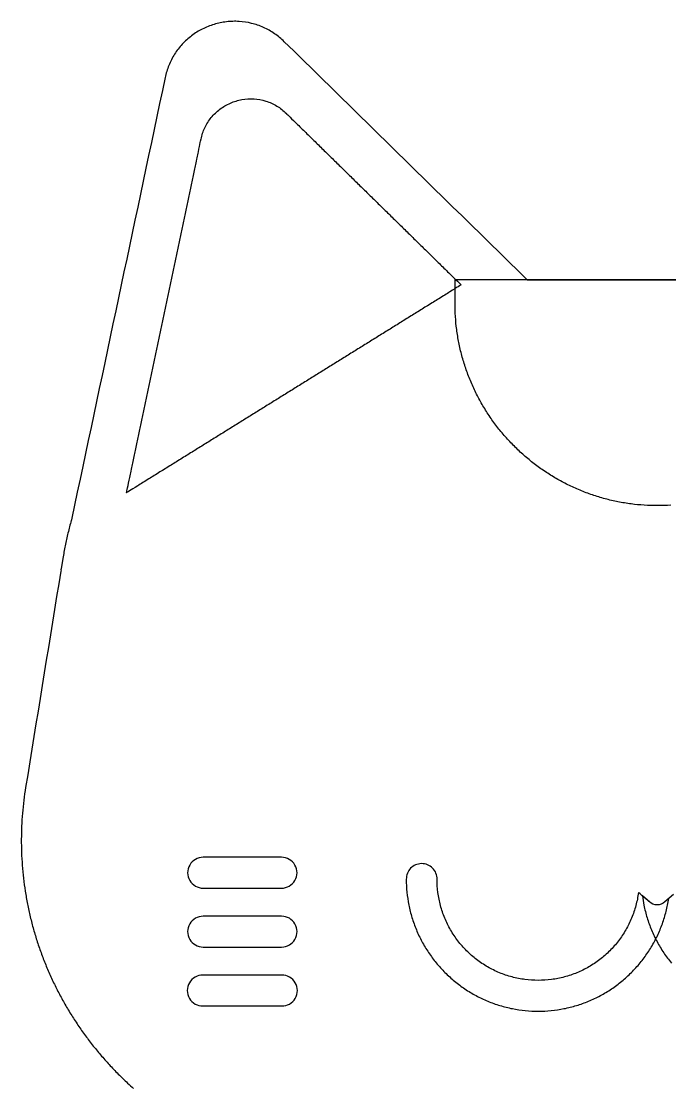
# Model space of a CAD drawing. Extents: x 0 to 215, y 0 to 360.
# Drawn here: x 0 to 109.7, y 180 to 360 of the extents above; entities that cross this region are included whole.
import ezdxf

# ---------------------------------------------------------------- set-up
doc = ezdxf.new("R2010")
doc.units = 0
doc.layers.add('all', color=7, linetype='CONTINUOUS')
doc.layers.add('Layer_2', color=7, linetype='CONTINUOUS')

msp = doc.modelspace()

# ---------------------------------------------------------------- linework, layer by layer
at = {"layer": 'all', "color": 7}
for points in [[(107.588757, 278.090014), (107.588757, 278.090014)], [(67.67139, 217.546884)]]:
    msp.add_lwpolyline(points, close=True, dxfattribs=at)
for points in [[(106.214359, 211.086924), (105.046879, 212.084484)], [(110.277837, 212.308599), (108.84815, 211.086924)], [(109.47803, 211.624524), (108.84815, 211.086924)]]:
    msp.add_lwpolyline(points, dxfattribs=at)
for points in [[(33.592311, 345.140892), (34.139742, 345.553804), (34.733214, 345.89858), (35.357147, 346.170372)], [(35.357147, 346.170372), (35.983424, 346.443186), (36.640391, 346.642468), (37.312294, 346.763314)], [(37.312294, 346.763314), (37.982482, 346.883852), (38.667528, 346.926356), (39.351798, 346.88596)], [(39.351798, 346.88596), (40.027269, 346.846083), (40.701983, 346.725425), (41.3609, 346.519307)], [(41.3609, 346.519307), (42.000424, 346.319256), (42.625067, 346.0387), (43.221078, 345.673362)], [(43.221078, 345.673362), (43.784811, 345.32781), (44.322929, 344.90641), (44.823797, 344.405542)], [(32.120796, 343.723658), (32.556453, 344.259349), (33.051953, 344.733314), (33.592311, 345.140892)], [(44.823797, 344.405542), (44.823797, 344.405542), (45.395044, 343.845366), (46.378688, 342.880785)], [(31.034645, 341.992729), (31.331118, 342.625066), (31.697742, 343.203465), (32.120796, 343.723658)], [(46.378688, 342.880785), (46.819229, 342.448781), (47.34249, 341.935661), (47.934202, 341.355416)], [(30.392431, 340.053232), (30.535712, 340.745752), (30.753676, 341.393462), (31.034645, 341.992729)], [(47.934202, 341.355416), (48.410855, 340.888001), (48.931926, 340.377029), (49.489955, 339.829814)], [(29.942413, 337.91769), (30.230146, 339.283115), (30.392431, 340.053232), (30.392431, 340.053232)], [(49.489955, 339.829814), (49.981426, 339.347868), (50.501564, 338.837809), (51.045275, 338.304636)], [(29.492619, 335.783212), (29.664767, 336.600132), (29.815746, 337.316596), (29.942413, 337.91769)], [(51.045275, 338.304636), (51.544991, 337.814605), (52.064618, 337.305047), (52.600201, 336.779844)], [(52.600201, 336.779844), (53.105443, 336.284394), (53.624883, 335.775021), (54.155201, 335.25498)], [(29.042548, 333.647417), (29.204944, 334.41806), (29.355497, 335.132504), (29.492619, 335.783212)], [(54.155201, 335.25498), (54.664692, 334.755363), (55.184223, 334.245901), (55.710848, 333.729481)], [(28.592552, 331.511984), (28.750827, 332.26307), (28.901175, 332.976539), (29.042548, 333.647417)], [(55.710848, 333.729481), (56.223455, 333.226809), (56.742784, 332.717545), (57.266118, 332.204353)], [(28.142441, 329.376002), (28.298495, 330.116546), (28.448793, 330.829782), (28.592552, 331.511984)], [(57.266118, 332.204353), (57.781515, 331.698945), (58.300797, 331.189726), (58.821369, 330.679243)], [(58.821369, 330.679243), (59.339255, 330.171393), (59.858418, 329.662292), (60.376304, 329.154443)], [(27.692619, 327.241391), (27.847119, 327.974561), (27.99727, 328.687098), (28.142441, 329.376002)], [(60.376304, 329.154443), (60.896876, 328.643959), (61.416157, 328.134741), (61.931554, 327.629333)], [(61.931554, 327.629333), (62.454723, 327.116303), (62.973888, 326.607199), (63.486337, 326.104682)], [(27.242777, 325.106686), (27.396262, 325.835042), (27.546388, 326.547459), (27.692619, 327.241391)], [(63.486337, 326.104682), (64.012724, 325.588496), (64.532023, 325.079261), (65.041294, 324.579859)], [(26.792822, 322.971444), (26.945577, 323.696333), (27.095719, 324.408826), (27.242777, 325.106686)], [(65.041294, 324.579859), (65.571819, 324.059617), (66.09146, 323.550046), (66.596893, 323.054408)], [(26.342784, 320.835807), (26.494955, 321.557929), (26.64511, 322.270482), (26.792822, 322.971444)], [(66.596893, 323.054408), (67.132652, 322.529033), (67.652446, 322.019312), (68.152317, 321.529129)], [(25.89283, 318.700566), (26.044465, 319.420144), (26.194581, 320.132514), (26.342784, 320.835807)], [(68.152317, 321.529129), (68.695963, 320.996018), (69.216043, 320.486018), (69.707462, 320.004122)], [(25.442897, 316.565433), (25.594087, 317.282897), (25.744188, 317.995194), (25.89283, 318.700566)], [(69.707462, 320.004122), (70.26547, 319.456928), (70.786523, 318.945973), (71.263164, 318.47857)], [(71.263164, 318.47857), (71.854899, 317.898303), (72.378182, 317.385161), (72.818743, 316.953138)], [(72.818743, 316.953138), (73.802441, 315.988503), (74.373723, 315.428293), (74.373723, 315.428293)], [(24.993105, 314.430963), (25.143856, 315.146347), (25.293905, 315.858398), (25.442897, 316.565433)], [(74.373723, 315.428293), (74.373723, 315.428293), (73.69535, 315.006713), (72.487163, 314.255876)], [(73.342908, 314.340212), (73.342908, 315.34239), (73.342908, 316.344568), (73.342908, 316.344568)], [(73.342908, 316.344568), (73.342908, 316.344568), (74.136412, 316.344568), (75.552601, 316.344568)], [(75.552601, 316.344568), (76.173909, 316.344568), (76.915068, 316.344568), (77.761653, 316.344568)], [(77.761653, 316.344568), (78.43397, 316.344568), (79.172777, 316.344568), (79.970849, 316.344568)], [(79.970849, 316.344568), (80.664271, 316.344568), (81.402435, 316.344568), (82.180603, 316.344568)], [(82.180603, 316.344568), (82.885574, 316.344568), (83.623377, 316.344568), (84.390488, 316.344568)], [(84.390488, 316.344568), (85.102662, 316.344568), (85.840098, 316.344568), (86.599974, 316.344568)], [(86.599974, 316.344568), (87.317031, 316.344568), (88.054071, 316.344568), (88.808726, 316.344568)], [(88.808726, 316.344568), (89.530039, 316.344568), (90.267445, 316.344568), (91.018874, 316.344568)], [(91.018874, 316.344568), (91.742854, 316.344568), (92.479851, 316.344568), (93.228016, 316.344568)], [(93.228016, 316.344568), (93.954427, 316.344568), (94.691365, 316.344568), (95.437138, 316.344568)], [(95.437138, 316.344568), (96.165897, 316.344568), (96.903091, 316.344568), (97.647141, 316.344568)], [(97.647141, 316.344568), (98.377323, 316.344568), (99.114107, 316.344568), (99.856, 316.344568)], [(99.856, 316.344568), (100.588023, 316.344568), (101.32502, 316.344568), (102.065556, 316.344568)], [(102.065556, 316.344568), (102.799128, 316.344568), (103.536172, 316.344568), (104.275294, 316.344568)], [(104.275294, 316.344568), (105.010152, 316.344568), (105.747064, 316.344568), (106.484659, 316.344568)], [(106.484659, 316.344568), (107.22094, 316.344568), (107.957901, 316.344568), (108.694181, 316.344568)], [(108.694181, 316.344568), (109.43165, 316.344568), (110.168435, 316.344568), (110.903165, 316.344568)], [(24.543221, 312.296056), (24.693641, 313.009871), (24.843718, 313.722053), (24.993105, 314.430963)], [(72.487163, 314.255876), (71.956413, 313.926038), (71.32342, 313.532659), (70.600777, 313.083567)], [(73.342908, 312.335856), (73.342908, 312.335856), (73.342908, 313.338034), (73.342908, 314.340212)], [(24.093143, 310.160234), (24.243283, 310.872715), (24.393423, 311.585195), (24.543221, 312.296056)], [(68.714306, 311.911206), (68.122153, 311.543208), (67.491995, 311.151592), (66.827983, 310.738936)], [(70.600777, 313.083567), (70.026468, 312.726659), (69.395537, 312.334562), (68.714306, 311.911206)], [(73.415088, 310.097188), (73.367216, 310.837291), (73.342908, 311.583762), (73.342908, 312.335856)], [(23.643044, 308.024304), (23.792849, 308.735202), (23.942997, 309.447718), (24.093143, 310.160234)], [(66.827983, 310.738936), (66.226199, 310.364953), (65.596609, 309.97369), (64.942303, 309.567066)], [(73.632558, 307.866718), (73.536367, 308.603148), (73.463619, 309.346896), (73.415088, 310.097188)], [(23.193062, 305.888938), (23.342482, 306.598001), (23.492591, 307.310336), (23.643044, 308.024304)], [(63.056389, 308.395051), (62.443888, 308.014407), (61.814547, 307.623299), (61.170458, 307.223025)], [(64.942303, 309.567066), (64.334187, 309.189148), (63.704722, 308.797962), (63.056389, 308.395051)], [(73.995606, 305.655267), (73.851139, 306.384395), (73.729856, 307.121813), (73.632558, 307.866718)], [(59.284258, 306.050831), (58.665848, 305.666516), (58.03659, 305.275459), (57.398128, 304.878682)], [(61.170458, 307.223025), (60.554599, 306.840294), (59.925255, 306.449184), (59.284258, 306.050831)], [(22.743187, 303.754075), (22.892207, 304.46124), (23.042283, 305.173423), (23.193062, 305.888938)], [(57.398128, 304.878682), (56.777627, 304.493067), (56.148431, 304.102048), (55.512048, 303.706563)], [(74.503423, 303.472352), (74.311055, 304.190985), (74.141507, 304.918899), (73.995606, 305.655267)], [(22.293241, 301.618874), (22.441887, 302.324268), (22.591993, 303.036589), (22.743187, 303.754075)], [(53.626151, 302.534558), (53.002275, 302.146846), (52.37312, 301.755853), (51.740024, 301.362411)], [(55.512048, 303.706563), (54.889817, 303.319873), (54.260715, 302.928913), (53.626151, 302.534558)], [(75.154044, 301.327802), (74.914536, 302.032653), (74.69738, 302.747785), (74.503423, 303.472352)], [(21.843395, 299.484153), (21.991564, 300.187277), (22.141643, 300.899474), (22.293241, 301.618874)], [(51.740024, 301.362411), (51.114803, 300.973862), (50.485738, 300.582925), (49.854121, 300.190402)], [(75.944763, 299.230511), (75.659098, 299.918605), (75.395237, 300.61799), (75.154044, 301.327802)], [(21.393325, 297.348365), (21.541048, 298.049376), (21.691214, 298.76198), (21.843395, 299.484153)], [(47.968732, 299.018713), (47.341025, 298.628619), (46.712074, 298.237753), (46.083124, 297.846888)], [(49.854121, 300.190402), (49.227749, 299.801139), (48.598867, 299.410315), (47.968732, 299.018713)], [(76.871391, 297.190676), (76.541071, 297.858628), (76.231903, 298.538866), (75.944763, 299.230511)], [(20.943479, 295.213637), (21.090503, 295.911333), (21.240609, 296.623654), (21.393325, 297.348365)], [(46.083124, 297.846888), (45.454187, 297.45603), (44.825249, 297.065172), (44.197556, 296.675087)], [(77.930243, 295.215368), (77.556532, 295.860807), (77.203285, 296.51954), (76.871391, 297.190676)], [(42.311837, 295.503193), (41.680301, 295.11072), (41.051318, 294.719834), (40.426178, 294.331336)], [(44.197556, 296.675087), (43.567309, 296.283416), (42.938317, 295.892524), (42.311837, 295.503193)], [(20.493457, 293.078076), (20.639745, 293.77228), (20.789931, 294.484983), (20.943479, 295.213637)], [(40.426178, 294.331336), (39.793018, 293.937854), (39.163799, 293.546821), (38.539862, 293.159071)], [(79.115915, 293.313784), (78.700694, 293.933665), (78.30517, 294.567826), (77.930243, 295.215368)], [(20.043596, 290.943282), (20.188779, 291.632243), (20.338944, 292.344841), (20.493457, 293.078076)], [(36.653835, 291.986985), (36.017279, 291.591393), (35.387916, 291.20027), (34.767254, 290.814555)], [(38.539862, 293.159071), (37.905253, 292.764688), (37.276107, 292.373701), (36.653835, 291.986985)], [(80.423202, 291.493412), (79.968247, 292.085246), (79.532183, 292.692339), (79.115915, 293.313784)], [(19.593662, 288.808138), (19.737367, 289.490085), (19.887606, 290.20304), (20.043596, 290.943282)], [(34.767254, 290.814555), (34.128916, 290.417855), (33.499782, 290.026875), (32.881494, 289.642635)], [(81.846039, 289.762072), (81.35342, 290.323274), (80.878837, 290.900691), (80.423202, 291.493412)], [(19.143617, 286.672471), (19.285005, 287.343422), (19.435369, 288.056969), (19.593662, 288.808138)], [(30.996022, 288.470895), (30.35172, 288.070488), (29.722177, 287.679254), (29.109488, 287.298494)], [(32.881494, 289.642635), (32.240747, 289.244438), (31.611647, 288.853479), (30.996022, 288.470895)], [(83.37816, 288.126951), (82.85, 288.655148), (82.338989, 289.200492), (81.846039, 289.762072)], [(85.013326, 286.594584), (84.451727, 287.087614), (83.906367, 287.598707), (83.37816, 288.126951)], [(18.693505, 284.536486), (18.83064, 285.187251), (18.981206, 285.901758), (19.143617, 286.672471)], [(29.109488, 287.298494), (28.461202, 286.895612), (27.831785, 286.504456), (27.223718, 286.126568)], [(86.744585, 285.171632), (86.15189, 285.627306), (85.574501, 286.101927), (85.013326, 286.594584)], [(18.243652, 282.401726), (18.370334, 283.00289), (18.521333, 283.71945), (18.693505, 284.536486)], [(25.338082, 284.954725), (24.674127, 284.542106), (24.044029, 284.150526), (23.451937, 283.782566)], [(27.223718, 286.126568), (26.569423, 285.719951), (25.939847, 285.328697), (25.338082, 284.954725)], [(88.564682, 283.864359), (87.943331, 284.280627), (87.33633, 284.716686), (86.744585, 285.171632)], [(23.451937, 283.782566), (22.770911, 283.359337), (22.140167, 282.967357), (21.566022, 282.61055)], [(90.466615, 282.678303), (89.81895, 283.05335), (89.184673, 283.449002), (88.564682, 283.864359)], [(92.441667, 281.619439), (91.770618, 281.951342), (91.111971, 282.304594), (90.466615, 282.678303)], [(17.793631, 280.266169), (17.793631, 280.266169), (17.955917, 281.036291), (18.243652, 282.401726)], [(19.680114, 281.438538), (18.471975, 280.687731), (17.793631, 280.266169), (17.793631, 280.266169)], [(21.566022, 282.61055), (20.843575, 282.16158), (20.210744, 281.768302), (19.680114, 281.438538)], [(94.482551, 280.692226), (93.790542, 280.979537), (93.109955, 281.288902), (92.441667, 281.619439)], [(96.57967, 279.9015), (95.869917, 280.142699), (95.170589, 280.406562), (94.482551, 280.692226)], [(98.72382, 279.250913), (97.99939, 279.444867), (97.284391, 279.662011), (96.57967, 279.9015)], [(100.906117, 278.743118), (100.169958, 278.889025), (99.442251, 279.058565), (98.72382, 279.250913)], [(103.117838, 278.379896), (102.37284, 278.477246), (101.635332, 278.598588), (100.906117, 278.743118)], [(105.348508, 278.162296), (104.598148, 278.210866), (103.854333, 278.283658), (103.117838, 278.379896)], [(107.588757, 278.090014), (106.836128, 278.090014), (106.08913, 278.114356), (105.348508, 278.162296)], [(109.827425, 278.162194), (109.087321, 278.114322), (108.340851, 278.090014), (107.588757, 278.090014)], [(29.431275, 218.271188), (29.041307, 218.046039), (28.709575, 217.72002), (28.476624, 217.316537)], [(30.735353, 218.620614), (30.269451, 218.620614), (29.821244, 218.496336), (29.431275, 218.271188)], [(32.949435, 218.620614), (31.627503, 218.620614), (30.735353, 218.620614), (30.735353, 218.620614)], [(35.163796, 218.620614), (34.358102, 218.620614), (33.601485, 218.620614), (32.949435, 218.620614)], [(37.378062, 218.620614), (36.627176, 218.620614), (35.876296, 218.620614), (35.163796, 218.620614)], [(39.59321, 218.620614), (38.880435, 218.620614), (38.129245, 218.620614), (37.378062, 218.620614)], [(41.807035, 218.620614), (41.155113, 218.620614), (40.39869, 218.620614), (39.59321, 218.620614)], [(44.021486, 218.620614), (44.021486, 218.620614), (43.12917, 218.620614), (41.807035, 218.620614)], [(45.325563, 218.271188), (44.935595, 218.496336), (44.487388, 218.620614), (44.021486, 218.620614)], [(46.280214, 217.316537), (46.047263, 217.72002), (45.715532, 218.046039), (45.325563, 218.271188)], [(28.476624, 217.316537), (28.243673, 216.913054), (28.127198, 216.462756), (28.127198, 216.012459)], [(46.629641, 216.012459), (46.629641, 216.462756), (46.513165, 216.913054), (46.280214, 217.316537)], [(65.840334, 216.755867), (65.375687, 216.277164), (65.093079, 215.621086), (65.103519, 214.901379)], [(67.67139, 217.546884), (66.95169, 217.535859), (66.30499, 217.234569), (65.840334, 216.755867)], [(69.555178, 216.783699), (69.056496, 217.282097), (68.376352, 217.557497), (67.67139, 217.546884)], [(70.318362, 214.901379), (70.328562, 215.606349), (70.053861, 216.285294), (69.555178, 216.783699)], [(28.127198, 216.012459), (28.127198, 215.562162), (28.243673, 215.111864), (28.476624, 214.708381)], [(28.476624, 214.708381), (28.709575, 214.304898), (29.041307, 213.978879), (29.431275, 213.75373)], [(45.325563, 213.75373), (45.715532, 213.978879), (46.047263, 214.304898), (46.280214, 214.708381)], [(46.280214, 214.708381), (46.513165, 215.111864), (46.629641, 215.562162), (46.629641, 216.012459)], [(65.103519, 214.901379), (65.103519, 214.164016), (65.140012, 213.435151), (65.210452, 212.715826)], [(70.461917, 212.668951), (70.36753, 213.399226), (70.318363, 214.144516), (70.318362, 214.901379)], [(29.431275, 213.75373), (29.821244, 213.528582), (30.269451, 213.404304), (30.735353, 213.404304)], [(30.735353, 213.404304), (30.735353, 213.404304), (31.627669, 213.404304), (32.949804, 213.404304)], [(32.949804, 213.404304), (33.601726, 213.404304), (34.358149, 213.404304), (35.163629, 213.404304)], [(35.163629, 213.404304), (35.876404, 213.404304), (36.627594, 213.404304), (37.378777, 213.404304)], [(37.378777, 213.404304), (38.129663, 213.404304), (38.880543, 213.404304), (39.593042, 213.404304)], [(39.593042, 213.404304), (40.398737, 213.404304), (41.155354, 213.404304), (41.807404, 213.404304)], [(41.807404, 213.404304), (43.129336, 213.404304), (44.021486, 213.404304), (44.021486, 213.404304)], [(44.021486, 213.404304), (44.487388, 213.404304), (44.935595, 213.528582), (45.325563, 213.75373)], [(65.210452, 212.715826), (65.282227, 211.983256), (65.389938, 211.261156), (65.531253, 210.550794)], [(70.892581, 210.474616), (70.703011, 211.188759), (70.558637, 211.920624), (70.461917, 212.668951)], [(104.361334, 212.668951), (104.264614, 211.920684), (104.118747, 211.188699), (103.929207, 210.474616)], [(105.287847, 211.877938), (104.824591, 212.273444), (104.361334, 212.668951), (104.361334, 212.668951)], [(105.046879, 212.084484), (105.113097, 211.556184), (105.190264, 211.031941), (105.292969, 210.515634)], [(106.214359, 211.086924), (106.214359, 211.086924), (105.751103, 211.482431), (105.287847, 211.877938)], [(107.525695, 210.571875), (107.040209, 210.562576), (106.567024, 210.734259), (106.214359, 211.086924)], [(107.525695, 210.571875), (107.040209, 210.562576), (106.567024, 210.734259), (106.214359, 211.086924)], [(108.84815, 211.086924), (108.457848, 210.752379), (107.986237, 210.580696), (107.525695, 210.571875)], [(108.84815, 211.086924), (108.457848, 210.752379), (107.986237, 210.580696), (107.525695, 210.571875)], [(109.292, 210.550794), (109.362612, 210.905821), (109.424577, 211.263721), (109.47803, 211.624524)], [(65.531253, 210.550794), (65.674555, 209.830486), (65.851821, 209.122051), (66.062991, 208.428234)], [(71.60889, 208.353526), (71.326215, 209.038659), (71.085609, 209.747424), (70.892581, 210.474616)], [(103.929207, 210.474616), (103.736172, 209.747334), (103.497049, 209.038734), (103.214359, 208.353526)], [(105.292969, 210.515634), (105.436272, 209.795319), (105.615004, 209.086891), (105.826174, 208.393074)], [(108.758795, 208.428234), (108.9701, 209.122471), (109.148645, 209.830036), (109.292, 210.550794)], [(28.476252, 207.352363), (28.010317, 206.545339), (28.010317, 205.551044), (28.476252, 204.74402)], [(30.735143, 208.656534), (29.803272, 208.656534), (28.942188, 208.159387), (28.476252, 207.352363)], [(34.057368, 208.656534), (32.150503, 208.656534), (30.735143, 208.656534), (30.735143, 208.656534)], [(37.377562, 208.656534), (36.224459, 208.656534), (35.071415, 208.656534), (34.057368, 208.656534)], [(40.69987, 208.656534), (39.68516, 208.656534), (38.531331, 208.656534), (37.377562, 208.656534)], [(44.022946, 208.656534), (44.022946, 208.656534), (42.607165, 208.656534), (40.69987, 208.656534)], [(46.281837, 207.352363), (45.815901, 208.159387), (44.954817, 208.656534), (44.022946, 208.656534)], [(46.281837, 204.74402), (46.747772, 205.551044), (46.747772, 206.545339), (46.281837, 207.352363)], [(66.062991, 208.428234), (66.276613, 207.726369), (66.524925, 207.039616), (66.804202, 206.368659)], [(72.596195, 206.346691), (72.22508, 206.990251), (71.895045, 207.659964), (71.60889, 208.353526)], [(103.214359, 208.353526), (102.928242, 207.660024), (102.598114, 206.990199), (102.227052, 206.346691)], [(105.826174, 208.393074), (106.039797, 207.691209), (106.286644, 207.003001), (106.565922, 206.332044)], [(108.019047, 206.367196), (108.298272, 207.038056), (108.54521, 207.726474), (108.758795, 208.428234)], [(66.804202, 206.368659), (67.085647, 205.692496), (67.398932, 205.032001), (67.743167, 204.391119)], [(73.838382, 204.486339), (73.385382, 205.076821), (72.970047, 205.698399), (72.596195, 206.346691)], [(102.227052, 206.346691), (101.853237, 205.698391), (101.437827, 205.076829), (100.984864, 204.486339)], [(106.565922, 206.332044), (106.847367, 205.655881), (107.162119, 204.996849), (107.506354, 204.355966)], [(107.080084, 204.391119), (107.424304, 205.032009), (107.737617, 205.691034), (108.019047, 206.367196)], [(28.476252, 204.74402), (28.942188, 203.936997), (29.803272, 203.439849), (30.735143, 203.439849)], [(30.735143, 203.439849), (30.735143, 203.439849), (32.150924, 203.439849), (34.058219, 203.439849)], [(34.058219, 203.439849), (35.072929, 203.439849), (36.226758, 203.439849), (37.380527, 203.439849)], [(37.380527, 203.439849), (38.533631, 203.439849), (39.686674, 203.439849), (40.700721, 203.439849)], [(40.700721, 203.439849), (42.607586, 203.439849), (44.022946, 203.439849), (44.022946, 203.439849)], [(44.022946, 203.439849), (44.954817, 203.439849), (45.815901, 203.936997), (46.281837, 204.74402)], [(67.743167, 204.391119), (68.08939, 203.746546), (68.466789, 203.121053), (68.872561, 202.516118)], [(75.313481, 202.804696), (74.785915, 203.332223), (74.293295, 203.893351), (73.838382, 204.486339)], [(100.984864, 204.486339), (100.529959, 203.893328), (100.037329, 203.330768), (99.509772, 202.803233)], [(105.950689, 202.516118), (106.356334, 203.120911), (106.733967, 203.746703), (107.080084, 204.391119)], [(107.506354, 204.355966), (107.852577, 203.711393), (108.229977, 203.085901), (108.63575, 202.480966)], [(68.872561, 202.516118), (69.279699, 201.909158), (69.716115, 201.322831), (70.179202, 200.759776)], [(76.996586, 201.328133), (76.403516, 201.783038), (75.841083, 202.277138), (75.313481, 202.804696)], [(99.509772, 202.803233), (98.982252, 202.275736), (98.419654, 201.782993), (97.826667, 201.328133)], [(104.644047, 200.761238), (105.107029, 201.324226), (105.543642, 201.909226), (105.950689, 202.516118)], [(108.63575, 202.480966), (109.042887, 201.874006), (109.477835, 201.287671), (109.940922, 200.724616)], [(70.179202, 200.759776), (70.643017, 200.195836), (71.133995, 199.655521), (71.649905, 199.139656)], [(78.856938, 200.087408), (78.208586, 200.461231), (77.587136, 200.875171), (76.996586, 201.328133)], [(80.863773, 199.098638), (80.170226, 199.384756), (79.500506, 199.716353), (78.856938, 200.087408)], [(95.967776, 200.085946), (95.324216, 199.714876), (94.653049, 199.384748), (93.959479, 199.098638)], [(97.826667, 201.328133), (97.236184, 200.875201), (96.616062, 200.459738), (95.967776, 200.085946)], [(103.174812, 199.139656), (103.690714, 199.655566), (104.180247, 200.197253), (104.644047, 200.761238)], [(30.735143, 198.690683), (29.788674, 198.713521), (28.90416, 198.221642), (28.42421, 197.40557)], [(34.057368, 198.690683), (32.150503, 198.690683), (30.735143, 198.690683), (30.735143, 198.690683)], [(37.377562, 198.690683), (36.224459, 198.690683), (35.071415, 198.690683), (34.057368, 198.690683)], [(40.69987, 198.690683), (39.68516, 198.690683), (38.531331, 198.690683), (37.377562, 198.690683)], [(44.022946, 198.690683), (44.022946, 198.690683), (42.607165, 198.690683), (40.69987, 198.690683)], [(46.333879, 197.40557), (45.853929, 198.221642), (44.969416, 198.713521), (44.022946, 198.690683)], [(71.649905, 199.139656), (72.165853, 198.623753), (72.705992, 198.132751), (73.270022, 197.668951)], [(82.984863, 198.383798), (82.257543, 198.576841), (81.549033, 198.815948), (80.863773, 199.098638)], [(85.179206, 197.953133), (84.430924, 198.049853), (83.698983, 198.194266), (82.984863, 198.383798)], [(91.839844, 198.383798), (91.125701, 198.194258), (90.392366, 198.049838), (89.644046, 197.953133)], [(93.959479, 199.098638), (93.274346, 198.816008), (92.567044, 198.576796), (91.839844, 198.383798)], [(101.553229, 197.668951), (102.117169, 198.132713), (102.658947, 198.623791), (103.174812, 199.139656)], [(28.42421, 197.40557), (27.944259, 196.589498), (27.944259, 195.577417), (28.42421, 194.761345)], [(46.333879, 194.761345), (46.81383, 195.577417), (46.81383, 196.589498), (46.333879, 197.40557)], [(73.270022, 197.668951), (73.833055, 197.205968), (74.41944, 196.770826), (75.026373, 196.363778)], [(75.026373, 196.363778), (75.631211, 195.958133), (76.256921, 195.580501), (76.901373, 195.234383)], [(87.411626, 197.809576), (86.654599, 197.809576), (85.909654, 197.858723), (85.179206, 197.953133)], [(89.644046, 197.953133), (88.913771, 197.858768), (88.168489, 197.809576), (87.411626, 197.809576)], [(97.921879, 195.234383), (98.566452, 195.580561), (99.191944, 195.956588), (99.796879, 196.362316)], [(99.796879, 196.362316), (100.403847, 196.769408), (100.990174, 197.205908), (101.553229, 197.668951)], [(28.42421, 194.761345), (28.90416, 193.945273), (29.788674, 193.453394), (30.735143, 193.476232)], [(44.022946, 193.476232), (44.969416, 193.453394), (45.853929, 193.945273), (46.333879, 194.761345)], [(76.901373, 195.234383), (77.542301, 194.890163), (78.201243, 194.576851), (78.877443, 194.295421)], [(95.945801, 194.295421), (96.621957, 194.576836), (97.280989, 194.890186), (97.921879, 195.234383)], [(30.735143, 193.476232), (30.735143, 193.476232), (32.150924, 193.476232), (34.058219, 193.476232)], [(34.058219, 193.476232), (35.072929, 193.476232), (36.226758, 193.476232), (37.380527, 193.476232)], [(37.380527, 193.476232), (38.533631, 193.476232), (39.686674, 193.476232), (40.700721, 193.476232)], [(40.700721, 193.476232), (42.607586, 193.476232), (44.022946, 193.476232), (44.022946, 193.476232)], [(78.877443, 194.295421), (79.548333, 194.016196), (80.236698, 193.767796), (80.938481, 193.554211)], [(80.938481, 193.554211), (81.632748, 193.342906), (82.340261, 193.165823), (83.061041, 193.022468)], [(83.061041, 193.022468), (83.771118, 192.881243), (84.493819, 192.773393), (85.226081, 192.701671)], [(85.226081, 192.701671), (85.945586, 192.631171), (86.674091, 192.594736), (87.411626, 192.594736)], [(87.411626, 192.594736), (88.148989, 192.594736), (88.879309, 192.631246), (89.598634, 192.701671)], [(89.598634, 192.701671), (90.331204, 192.773446), (91.053311, 192.881168), (91.763674, 193.022468)], [(91.763674, 193.022468), (92.483989, 193.165741), (93.190946, 193.343063), (93.884771, 193.554211)], [(93.884771, 193.554211), (94.586629, 193.767803), (95.274836, 194.016181), (95.945801, 194.295421)]]:
    msp.add_open_spline(points, degree=3, dxfattribs=at)
at = {"layer": 'Layer_2', "color": 7}
msp.add_lwpolyline([(35.761232, 359.994156)], close=True, dxfattribs=at)
for points in [[(110.71436, 316.230482), (108.51563, 316.230482), (106.316899, 316.230482), (104.119632, 316.230482), (101.920902, 316.230482), (99.722172, 316.230482), (97.523442, 316.230482), (95.326174, 316.230482), (93.127444, 316.230482), (90.928714, 316.230482), (88.729984, 316.230482), (86.531254, 316.230482), (85.598149, 316.230482), (84.016114, 317.780286), (82.434086, 319.331557), (80.853521, 320.881361), (79.272956, 322.43263), (77.690921, 323.982435), (76.110356, 325.533705), (74.528324, 327.08351), (72.946292, 328.63478), (71.365726, 330.186049), (69.783694, 331.735854), (68.203128, 333.285658), (66.621097, 334.836928), (65.04053, 336.386733), (63.458499, 337.938002), (61.876467, 339.487807), (60.295901, 341.039077), (58.713869, 342.590346), (57.133303, 344.140151), (55.551272, 345.689956), (53.96924, 347.241225), (52.388674, 348.792495), (50.806643, 350.343765), (49.224611, 351.895034), (47.644045, 353.444839), (46.062014, 354.994644), (44.479983, 356.545913)], [(24.322267, 350.4756), (23.857911, 348.285659), (23.393555, 346.094252), (22.9292, 343.902846), (22.466309, 341.71144), (22.001954, 339.520033), (21.537599, 337.328627), (21.073243, 335.137221), (20.608888, 332.945814), (20.144532, 330.754408), (19.680176, 328.563002), (19.215821, 326.37306), (18.751466, 324.180189), (18.28711, 321.988783), (17.824219, 319.798842), (17.359864, 317.607435), (16.895509, 315.414564), (16.431153, 313.223157), (15.966797, 311.033216), (15.502442, 308.841809), (15.038086, 306.650404), (14.575196, 304.460462), (14.11084, 302.269056), (13.646485, 300.079114), (13.18213, 297.887708), (12.717774, 295.696302), (12.253419, 293.504895), (11.789063, 291.313489), (11.326172, 289.122083), (10.861817, 286.930676), (10.397461, 284.739267), (9.933106, 282.547864), (9.46875, 280.357924), (9.004395, 278.166514), (8.54004, 275.975111), (8.47998, 275.689466)], [(7.026853, 269.156261), (6.795408, 267.735364), (6.68408, 267.209486), (6.713377, 267.227036), (6.676756, 267.005846), (6.328123, 264.855454), (5.978026, 262.703598), (5.627928, 260.551743), (5.27783, 258.401358), (4.927733, 256.252428), (4.577635, 254.102036), (4.227537, 251.95165), (3.87744, 249.799795), (3.527342, 247.649403), (3.177244, 245.49901), (2.827147, 243.347155), (2.477049, 241.196763), (2.128416, 239.044907), (1.778319, 236.894522), (1.428221, 234.74413), (1.078125, 232.59376), (0.728027, 230.443367)]]:
    msp.add_lwpolyline(points, dxfattribs=at)
for points in [[(30.612306, 358.690445), (29.976676, 358.370133), (29.368603, 357.992742), (28.795899, 357.562515)], [(32.600099, 359.48146), (31.916735, 359.276121), (31.250549, 359.012073), (30.612306, 358.690445)], [(34.694826, 359.916519), (33.984673, 359.832949), (33.28349, 359.686808), (32.600099, 359.48146)], [(35.761232, 359.994156), (35.404459, 359.983751), (35.048375, 359.958124), (34.694826, 359.916519)], [(36.833498, 359.978042), (36.475766, 359.999514), (36.118006, 360.00456), (35.761232, 359.994156)], [(38.948732, 359.658706), (38.24996, 359.830112), (37.541747, 359.935532), (36.833498, 359.978042)], [(40.970216, 358.961441), (40.310405, 359.258772), (39.634445, 359.490504), (38.948732, 359.658706)], [(42.832033, 357.909683), (42.232569, 358.323419), (41.609329, 358.673437), (40.970216, 358.961441)], [(28.795899, 357.562515), (28.228693, 357.136418), (27.697252, 356.658528), (27.209474, 356.129898)], [(44.479983, 356.545913), (43.956597, 357.060428), (43.40516, 357.514124), (42.832033, 357.909683)], [(27.209474, 356.129898), (26.730668, 355.610991), (26.294145, 355.043361), (25.908693, 354.430679)], [(25.908693, 354.430679), (25.535358, 353.837257), (25.209337, 353.20172), (24.938966, 352.524917)], [(24.938966, 352.524917), (24.680698, 351.878409), (24.473076, 351.194161), (24.322267, 350.4756)], [(8.447752, 275.585464), (8.248722, 274.883569), (8.063532, 274.175186), (7.891111, 273.461434)], [(8.47998, 275.689466), (8.469982, 275.654441), (8.45769, 275.620466), (8.447752, 275.585464)], [(7.891111, 273.461434), (7.719831, 272.752414), (7.560931, 272.037131), (7.416502, 271.316906)], [(7.416502, 271.316906), (7.273099, 270.601789), (7.143206, 269.881931), (7.026853, 269.156261)], [(0.728027, 230.443367), (0.610272, 229.714757), (0.507718, 228.987715), (0.418945, 228.262217)], [(0.418945, 228.262217), (0.329302, 227.529602), (0.253926, 226.798232), (0.193359, 226.069344)], [(0.193359, 226.069344), (0.132244, 225.333864), (0.086199, 224.601722), (0.054199, 223.870614)], [(0.054199, 223.870614), (0.021954, 223.133912), (0.003185, 222.399159), (0, 221.667489)], [(0, 221.667489), (-0.00321, 220.930269), (0.009378, 220.195869), (0.035156, 219.464364)], [(0.035156, 219.464364), (0.06112, 218.727609), (0.100429, 217.993044), (0.155273, 217.262702)], [(0.155273, 217.262702), (0.210451, 216.527927), (0.280871, 215.797494), (0.364746, 215.069836)], [(0.364746, 215.069836), (0.449116, 214.337881), (0.547782, 213.609864), (0.660645, 212.885754)], [(0.660645, 212.885754), (0.774066, 212.158059), (0.901326, 211.433979), (1.042969, 210.714849)], [(1.042969, 210.714849), (1.185288, 209.992299), (1.341469, 209.274774), (1.511719, 208.561531)], [(1.511719, 208.561531), (1.682578, 207.845731), (1.868471, 207.134476), (2.066895, 206.428719)], [(2.066895, 206.428719), (2.266093, 205.720209), (2.479163, 205.017061), (2.705567, 204.319344)], [(2.705567, 204.319344), (2.932657, 203.619511), (3.172388, 202.924628), (3.42627, 202.236338)], [(3.42627, 202.236338), (3.680802, 201.546286), (3.949592, 200.861858), (4.230469, 200.184091)], [(4.230469, 200.184091), (4.512067, 199.504583), (4.806281, 198.831998), (5.11377, 198.165533)], [(5.11377, 198.165533), (5.421854, 197.497778), (5.742689, 196.836106), (6.076172, 196.182136)], [(6.076172, 196.182136), (6.410151, 195.527198), (6.755888, 194.880166), (7.114746, 194.239756)], [(7.114746, 194.239756), (7.47411, 193.598438), (7.845777, 192.964433), (8.229492, 192.338386)], [(8.229492, 192.338386), (8.613547, 191.71179), (9.011095, 191.093025), (9.418946, 190.482428)], [(9.418946, 190.482428), (9.827105, 189.871373), (10.245856, 189.267675), (10.677246, 188.673345)], [(10.677246, 188.673345), (11.108753, 188.078858), (11.551712, 187.494045), (12.00586, 186.917003)], [(12.00586, 186.917003), (12.460246, 186.339653), (12.926872, 185.7711), (13.403321, 185.211923)], [(13.403321, 185.211923), (13.879826, 184.652678), (14.367264, 184.102868), (14.865235, 183.562508)], [(14.865235, 183.562508), (15.362968, 183.02241), (15.870096, 182.49075), (16.388672, 181.97022)], [(16.388672, 181.97022), (16.906928, 181.450013), (17.436626, 180.940883), (17.975098, 180.440925)], [(17.975098, 180.440925), (18.303668, 180.135855), (18.6426, 179.841757), (18.978517, 179.544442)]]:
    msp.add_open_spline(points, degree=3, dxfattribs=at)

doc.saveas('drawing.dxf')
